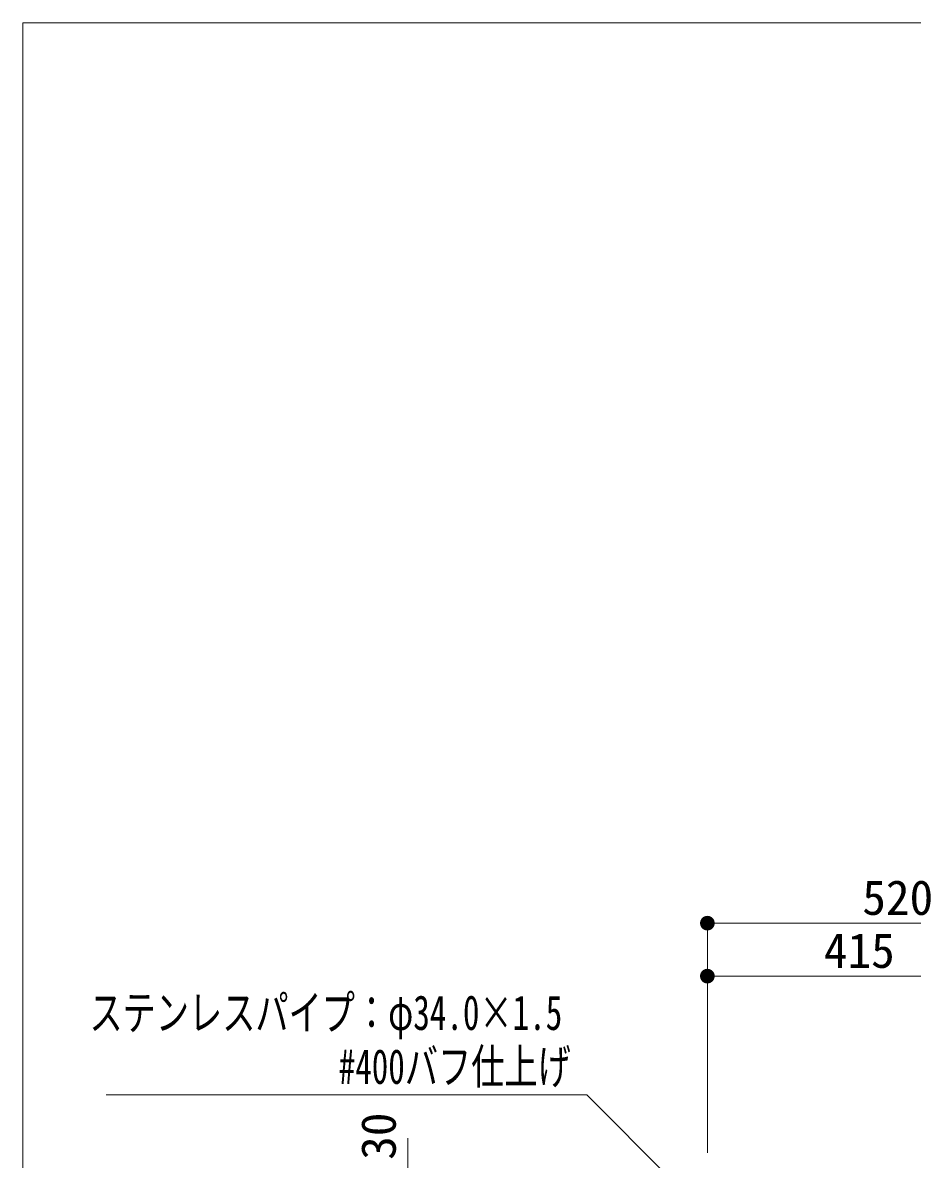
# Model space of a CAD drawing. Units: millimetres at full size, sheet at 1:20. Extents: x -6811 to -1335, y 4070 to 7803.
# Drawn here: x -6811 to -5597, y 6141 to 7693 of the extents above; entities that cross this region are included whole.
import ezdxf
from ezdxf.enums import TextEntityAlignment as Align

# ---------------------------------------------------------------- set-up
doc = ezdxf.new("R2010")
doc.units = ezdxf.units.MM
doc.header["$LTSCALE"] = 20
doc.layers.add('_0-0_', color=7, linetype='Continuous', lineweight=13)
doc.layers.add('寸法', color=1, linetype='Continuous', lineweight=13)
doc.styles.add('ＭＳ ゴシック', font='')
doc.styles.get('ＭＳ ゴシック').set_extended_font_data('MS Gothic')

# ---------------------------------------------------------------- blocks, each defined once
blk = doc.blocks.new('filled_dot')
at = {"color": 0, "linetype": 'Continuous', "lineweight": -2, "const_width": 1.25}
blk.add_lwpolyline([(-0.625, 0, 1), (0.625, 0, 1)], format="xyb", close=True, dxfattribs=at)

msp = doc.modelspace()

# ---------------------------------------------------------------- linework, layer by layer
at = {"layer": '_0-0_', "color": 6}
msp.add_lwpolyline([(-1335.2, 7693.29), (-6811.45, 7693.29), (-6811.45, 4069.66), (-1335.2, 4069.66)], close=True, dxfattribs=at)
at = {"layer": '寸法'}
for p, q in [((-5876.37, 6463.32), (-5356.37, 6463.32)), ((-5876.37, 6149.47), (-5876.37, 6463.32)), ((-5461.37, 6390.97), (-5876.37, 6390.97)), ((-5876.37, 6149.47), (-5876.37, 6390.97)), ((-6285.66, 6169.47), (-6285.66, 6059.5))]:
    msp.add_line(p, q, dxfattribs=at)
msp.add_lwpolyline([(-5912.26, 6099.5), (-5926.39, 6113.66), (-6040.98, 6228.57), (-6697.31, 6228.57)], dxfattribs=at)

# ---------------------------------------------------------------- block references
at = {"layer": '寸法', "xscale": 8, "yscale": 8}
for p in [(-5876.37, 6463.32), (-5876.37, 6390.97)]:
    msp.add_blockref('filled_dot', p, dxfattribs=at)

# ---------------------------------------------------------------- texts
at = {"layer": '寸法', "style": 'ＭＳ ゴシック'}
for s, p in [('520', (-5616.37, 6498.32)), ('415', (-5668.87, 6425.97))]:
    msp.add_text(s, height=47.47, dxfattribs=at).set_placement(p, align=Align.MIDDLE_CENTER)
at = {"layer": '寸法', "color": 3, "style": 'ＭＳ ゴシック', "width": 0.7}
for s, p in [('ステンレスパイプ：φ34.0×1.5', (-6720.31, 6303.16)), ('#400バフ仕上げ', (-6379.98, 6229.55))]:
    msp.add_text(s, height=47.47, dxfattribs=at).set_placement(p, align=Align.BOTTOM_LEFT)
at = {"layer": '寸法', "style": 'ＭＳ ゴシック'}
msp.add_text('30', height=47.47, rotation=90, dxfattribs=at).set_placement((-6325.66, 6172.3), align=Align.MIDDLE_CENTER)

doc.saveas('drawing.dxf')
